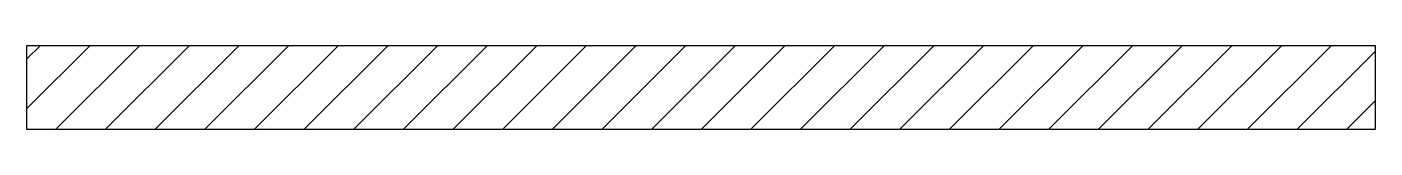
# Model space of a CAD drawing. Header units: inches. Extents: x -24 to 24, y 0 to 3.
import ezdxf

# ---------------------------------------------------------------- set-up
doc = ezdxf.new("R2010")
doc.units = ezdxf.units.IN
doc.header["$LTSCALE"] = 0.5
doc.header["$MEASUREMENT"] = 0

msp = doc.modelspace()

# ---------------------------------------------------------------- hatches: boundary and pattern name
at = {"ltscale": 1.5}
h = msp.add_hatch(dxfattribs=at)
h.set_pattern_fill('ANSI31', color=256, scale=10, style=0)
h.paths.add_polyline_path([(24, 3), (-24, 3), (-24, 0), (24, 0)])

# ---------------------------------------------------------------- linework, layer by layer
for p, q in [((-24, 0), (-24, 3)), ((-24, 3), (9.384, 3)), ((24, 0), (-24, 0))]:
    msp.add_line(p, q, dxfattribs=at)
for p, q in [((-24, 3), (24, 3)), ((24, 3), (24, 0))]:
    msp.add_line(p, q)

doc.saveas('drawing.dxf')
